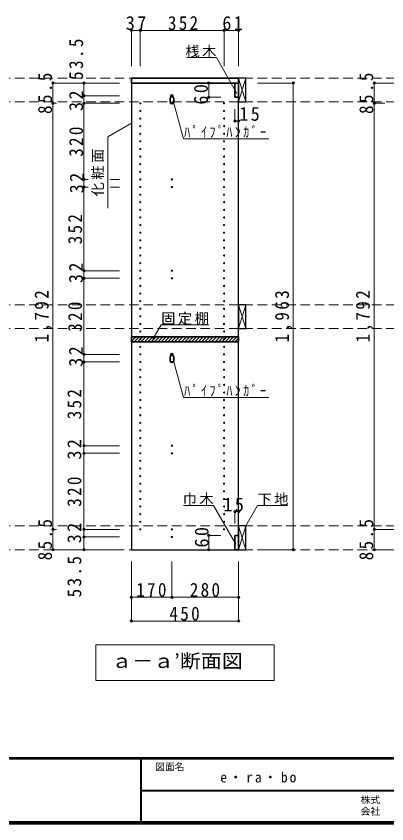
# Model space of a CAD drawing. Units: millimetres at full size, sheet at 1:20; details may follow other scales. Extents: x -3922 to 3878, y -2932 to 2722.
# Drawn here: x -546 to 1011, y -2864 to 533 of the extents above; entities that cross this region are included whole.
import ezdxf
from ezdxf.enums import TextEntityAlignment as Align

# ---------------------------------------------------------------- set-up
doc = ezdxf.new("R2010")
doc.units = ezdxf.units.MM
doc.header["$LTSCALE"] = 20
doc.header["$PDMODE"] = 32
doc.header["$PDSIZE"] = 10
doc.linetypes.add('DASHED2', pattern=[3, 2, -1])
for name, color, linetype, lineweight in [('0-2', 2, 'Continuous', 35), ('0-3_固定棚', 3, 'Continuous', 25), ('0-5_側板', 4, 'Continuous', 9), ('0-6_パイプハンガー', 4, 'Continuous', 9), ('0-7_桟木・巾木', 2, 'Continuous', 35), ('0-8', 7, 'Continuous', 18), ('0-A_文字', 7, 'Continuous', 18), ('0-B_寸法', 7, 'Continuous', 9), ('0-C_ハッチ', 4, 'Continuous', 9), ('F-1_枠', 6, 'Continuous', 40)]:
    doc.layers.add(name, color=color, linetype=linetype, lineweight=lineweight)
doc.layers.add('F-A_文字', color=7, linetype='Continuous')
doc.styles.add('ＭＳ ゴシック', font='')
doc.styles.get('ＭＳ ゴシック').set_extended_font_data('MS Gothic')

msp = doc.modelspace()

# ---------------------------------------------------------------- linework, layer by layer
at = {"layer": '0-2'}
for p, q in [((-61.67, 272.73), (388.33, 272.73)), ((388.33, 272.73), (388.33, 251.73))]:
    msp.add_line(p, q, dxfattribs=at)
msp.add_lwpolyline([(388.33, 251.73), (-61.67, 251.73), (-61.67, 272.73)], dxfattribs=at)
at = {"layer": '0-3_固定棚', "color": 2, "lineweight": 35}
for p, q in [((-61.67, -815.27), (388.33, -815.27)), ((-61.67, -815.27), (-61.67, -836.27)), ((388.33, -815.27), (388.33, -836.27)), ((-61.67, -836.27), (388.33, -836.27))]:
    msp.add_line(p, q, dxfattribs=at)
at = {"layer": '0-5_側板', "color": 3, "lineweight": 25}
for p, q in [((388.33, 251.73), (-61.67, 251.73)), ((388.33, -1711.27), (388.33, 251.73))]:
    msp.add_line(p, q, dxfattribs=at)
msp.add_lwpolyline([(-61.67, 251.73), (-61.67, -1711.27), (388.33, -1711.27)], dxfattribs=at)
at = {"layer": '0-5_側板'}
for centre in [(108.33, 198.23), (-24.67, 166.23), (-24.67, 134.23), (108.33, 166.23), (327.33, 166.23), (327.33, 134.23), (-24.67, 102.23), (327.33, 102.23), (-24.67, 70.23), (327.33, 70.23), (-24.67, 38.23), (327.33, 38.23), (-24.67, 6.23), (327.33, 6.23), (-24.67, -25.77), (327.33, -25.77), (-24.67, -57.77), (327.33, -57.77), (-24.67, -89.77), (327.33, -89.77), (-24.67, -121.77), (327.33, -121.77), (-24.67, -153.77), (108.33, -153.77), (327.33, -153.77), (-24.67, -185.77), (108.33, -185.77), (327.33, -185.77), (-24.67, -217.77), (327.33, -217.77), (-24.67, -249.77), (327.33, -249.77), (-24.67, -281.77), (327.33, -281.77), (-24.67, -313.77), (327.33, -313.77), (-24.67, -345.77), (327.33, -345.77), (-24.67, -377.77), (-24.67, -409.77), (327.33, -377.77), (327.33, -409.77), (-24.67, -441.77), (327.33, -441.77), (-24.67, -473.77), (327.33, -473.77), (-24.67, -505.77), (327.33, -505.77), (-24.67, -537.77), (108.33, -537.77), (327.33, -537.77), (-24.67, -569.77), (108.33, -569.77), (327.33, -569.77), (-24.67, -601.77), (327.33, -601.77), (-24.67, -633.77), (327.33, -633.77), (-24.67, -665.77), (327.33, -665.77), (-24.67, -697.77), (327.33, -697.77), (-24.67, -729.77), (327.33, -729.77), (-24.67, -761.77), (327.33, -761.77), (-24.67, -793.77), (327.33, -793.77), (-24.67, -825.77), (327.33, -825.77), (-24.67, -857.77), (327.33, -857.77), (-24.67, -889.77), (108.33, -889.77), (327.33, -889.77), (-24.67, -921.77), (108.33, -921.77), (327.33, -921.77), (-24.67, -953.77), (-24.67, -985.77), (327.33, -953.77), (327.33, -985.77), (-24.67, -1017.77), (327.33, -1017.77), (-24.67, -1049.77), (327.33, -1049.77), (-24.67, -1081.77), (327.33, -1081.77), (-24.67, -1113.77), (327.33, -1113.77), (-24.67, -1145.77), (327.33, -1145.77), (-24.67, -1177.77), (327.33, -1177.77), (-24.67, -1209.77), (327.33, -1209.77), (-24.67, -1241.77), (327.33, -1241.77), (-24.67, -1273.77), (108.33, -1273.77), (327.33, -1273.77), (-24.67, -1305.77), (108.33, -1305.77), (327.33, -1305.77), (-24.67, -1337.77), (327.33, -1337.77), (-24.67, -1369.77), (327.33, -1369.77), (-24.67, -1401.77), (327.33, -1401.77), (-24.67, -1433.77), (327.33, -1433.77), (-24.67, -1465.77), (327.33, -1465.77), (-24.67, -1497.77), (-24.67, -1529.77), (327.33, -1497.77), (327.33, -1529.77), (-24.67, -1561.77), (327.33, -1561.77), (-24.67, -1593.77), (327.33, -1593.77), (-24.67, -1625.77), (108.33, -1625.77), (327.33, -1625.77), (108.33, -1657.77)]:
    msp.add_circle(centre, 2.5, dxfattribs=at)
at = {"layer": '0-6_パイプハンガー', "color": 2, "lineweight": 35}
for p, q in [((100.83, 186.23), (100.83, 171.23)), ((115.83, 186.23), (115.83, 171.23)), ((100.83, -901.77), (100.83, -916.77)), ((115.83, -901.77), (115.83, -916.77))]:
    msp.add_line(p, q, dxfattribs=at)
for centre, start, end in [((108.33, 186.23), 0, 180), ((108.33, 171.23), 180, 0), ((108.33, -901.77), 0, 180), ((108.33, -916.77), 180, 0)]:
    msp.add_arc(centre, 7.5, start, end, dxfattribs=at)
at = {"layer": '0-6_パイプハンガー', "color": 7, "lineweight": 18}
for centre, radius, start, end in [((146.94, 184.72), 46.13, 162.96035, 178.115), ((108.33, 198.23), 5.5, 0, 180), ((69.73, 184.72), 46.13, 1.885, 17.03965), ((146.94, -903.28), 46.13, 162.96035, 178.115), ((108.33, -889.77), 5.5, 0, 180), ((69.73, -903.28), 46.13, 1.885, 17.03965)]:
    msp.add_arc(centre, radius, start, end, dxfattribs=at)
at = {"layer": '0-7_桟木・巾木'}
for p, q in [((388.33, 251.73), (373.33, 251.73)), ((373.33, 191.73), (373.33, 251.73)), ((388.33, 251.73), (388.33, 191.73)), ((373.33, -1651.27), (388.33, -1651.27)), ((388.33, -1651.27), (388.33, -1711.27))]:
    msp.add_line(p, q, dxfattribs=at)
for points in [[(388.33, 191.73), (376.84, 191.73), (373.33, 191.73)], [(388.33, -1711.27), (373.33, -1711.27), (373.33, -1651.27)]]:
    msp.add_lwpolyline(points, dxfattribs=at)
at = {"layer": '0-8', "color": 3, "lineweight": 25}
for p, q in [((388.33, 272.73), (388.33, 172.73)), ((418.33, 272.73), (388.33, 272.73)), ((418.33, 172.73), (418.33, 272.73)), ((388.33, 172.73), (418.33, 172.73)), ((388.33, -681.27), (388.33, -781.27)), ((418.33, -681.27), (388.33, -681.27)), ((418.33, -781.27), (418.33, -681.27)), ((388.33, -781.27), (418.33, -781.27)), ((388.33, -1611.27), (388.33, -1711.27)), ((418.33, -1611.27), (388.33, -1611.27)), ((418.33, -1711.27), (418.33, -1611.27)), ((388.33, -1711.27), (418.33, -1711.27))]:
    msp.add_line(p, q, dxfattribs=at)
at = {"layer": '0-8'}
for p, q in [((388.33, 172.73), (418.33, 272.73)), ((388.33, 272.73), (418.33, 172.73)), ((388.33, -781.27), (418.33, -681.27)), ((388.33, -681.27), (418.33, -781.27)), ((388.33, -1711.27), (418.33, -1611.27)), ((388.33, -1611.27), (418.33, -1711.27))]:
    msp.add_line(p, q, dxfattribs=at)
at = {"layer": '0-A_文字'}
for p, q in [((294.99, 358.32), (168.96, 358.32)), ((381.66, 208.2), (294.99, 358.32)), ((156.58, 16.23), (113.51, 176.97)), ((-61.67, 82.66), (-161.67, 24.93)), ((-161.67, -275.07), (-161.67, 24.93)), ((156.58, 16.23), (515.91, 16.23)), ((28.32, -826.33), (63.33, -765.68)), ((263.33, -765.68), (63.33, -765.68)), ((156.58, -1071.77), (113.51, -911.03)), ((156.58, -1071.77), (515.91, -1071.77)), ((418.33, -1611.27), (467.75, -1525.68)), ((467.75, -1525.68), (593.78, -1525.68)), ((538.33, -2111.27), (538.33, -2261.27)), ((-211.67, -2261.27), (538.33, -2261.27))]:
    msp.add_line(p, q, dxfattribs=at)
for points in [[(376.93, -1687.41), (283.56, -1525.68), (157.53, -1525.68)], [(538.33, -2111.27), (-211.67, -2111.27), (-211.67, -2261.27)]]:
    msp.add_lwpolyline(points, dxfattribs=at)
at = {"layer": '0-B_寸法', "color": 4}
for p, q in [((-61.67, 472.73), (-61.67, 322.73)), ((-61.67, 472.73), (388.33, 472.73)), ((-24.67, 472.73), (-24.67, 322.73)), ((327.33, 472.73), (327.33, 322.73)), ((388.33, 472.73), (388.33, 322.73)), ((-391.67, 251.73), (-391.67, -1711.27)), ((-391.67, 251.73), (-261.67, 251.73)), ((-261.67, 251.73), (-261.67, 198.23)), ((-111.67, 251.73), (-261.67, 251.73)), ((263.33, 251.73), (263.33, 191.73)), ((263.33, 251.73), (313.33, 251.73)), ((618.33, 251.73), (468.33, 251.73)), ((618.33, 251.73), (618.33, -1711.27)), ((958.33, 251.73), (958.33, -1711.27)), ((958.33, 251.73), (1088.33, 251.73)), ((-261.67, 198.23), (-261.67, 166.23)), ((-111.67, 198.23), (-261.67, 198.23)), ((263.33, 191.73), (313.33, 191.73)), ((-391.67, 166.23), (-376.65, 166.23)), ((-261.67, 166.23), (-261.67, -153.77)), ((-111.67, 166.23), (-261.67, 166.23)), ((373.33, 91.73), (373.33, 141.73)), ((388.33, 91.73), (388.33, 141.73)), ((958.33, 166.23), (1003.35, 166.23)), ((373.33, 91.73), (388.33, 91.73)), ((-261.67, -153.77), (-261.67, -185.77)), ((-243.17, -153.77), (-261.67, -153.77)), ((-111.67, -153.77), (-151.42, -153.77)), ((-261.67, -185.77), (-261.67, -537.77)), ((-243.17, -185.77), (-261.67, -185.77)), ((-111.67, -185.77), (-151.42, -185.77)), ((-261.67, -537.77), (-261.67, -569.77)), ((-111.67, -537.77), (-261.67, -537.77)), ((-261.67, -569.77), (-261.67, -889.77)), ((-111.67, -569.77), (-261.67, -569.77)), ((-261.67, -889.77), (-261.67, -921.77)), ((-111.67, -889.77), (-261.67, -889.77)), ((-111.67, -921.77), (-261.67, -921.77)), ((-261.67, -1273.77), (-261.67, -921.77)), ((-261.67, -1305.77), (-261.67, -1273.77)), ((-261.67, -1273.77), (-111.67, -1273.77)), ((-261.67, -1625.77), (-261.67, -1305.77)), ((-261.67, -1305.77), (-111.67, -1305.77)), ((373.33, -1551.27), (388.33, -1551.27)), ((373.33, -1551.27), (373.33, -1601.27)), ((388.33, -1551.27), (388.33, -1601.27)), ((-391.67, -1625.77), (-376.65, -1625.77)), ((-261.67, -1657.77), (-261.67, -1625.77)), ((-261.67, -1625.77), (-111.67, -1625.77)), ((958.33, -1625.77), (1088.33, -1625.77)), ((-261.67, -1711.27), (-261.67, -1657.77)), ((-261.67, -1657.77), (-111.67, -1657.77)), ((263.33, -1651.27), (263.33, -1711.27)), ((263.33, -1651.27), (313.33, -1651.27)), ((-391.67, -1711.27), (-261.67, -1711.27)), ((-261.67, -1711.27), (-111.67, -1711.27)), ((263.33, -1711.27), (313.33, -1711.27)), ((618.33, -1711.27), (468.33, -1711.27)), ((958.33, -1711.27), (1088.33, -1711.27)), ((-61.67, -2011.27), (-61.67, -1761.27)), ((108.33, -1911.27), (108.33, -1761.27)), ((388.33, -2011.27), (388.33, -1761.27)), ((-61.67, -1911.27), (388.33, -1911.27)), ((-61.67, -2011.27), (388.33, -2011.27))]:
    msp.add_line(p, q, dxfattribs=at)
at = {"layer": '0-B_寸法', "color": 4, "linetype": 'DASHED2'}
for p, q in [((3088.33, 272.73), (-2930.67, 272.73)), ((3088.33, 172.73), (-2930.67, 172.73)), ((3088.33, -681.27), (-2930.67, -681.27)), ((3088.33, -781.27), (-2930.67, -781.27)), ((3088.33, -1611.27), (-2930.67, -1611.27)), ((3088.33, -1711.27), (-2930.67, -1711.27))]:
    msp.add_line(p, q, dxfattribs=at)
at = {"layer": '0-B_寸法'}
for p in [(-61.67, 472.73), (-24.67, 472.73), (327.33, 472.73), (388.33, 472.73), (-391.67, 251.73), (-261.67, 251.73), (263.33, 251.73), (618.33, 251.73), (958.33, 251.73), (-391.67, 166.23), (-261.67, 198.23), (-261.67, 166.23), (263.33, 191.73), (958.33, 166.23), (373.33, 91.73), (388.33, 91.73), (-261.67, -153.77), (-261.67, -185.77), (-261.67, -537.77), (-261.67, -569.77), (-261.67, -889.77), (-261.67, -921.77), (-261.67, -1273.77), (-261.67, -1305.77), (373.33, -1551.27), (388.33, -1551.27), (-391.67, -1625.77), (-261.67, -1625.77), (958.33, -1625.77), (-261.67, -1657.77), (263.33, -1651.27), (-391.67, -1711.27), (-261.67, -1711.27), (263.33, -1711.27), (618.33, -1711.27), (958.33, -1711.27), (-61.67, -1911.27), (108.33, -1911.27), (388.33, -1911.27), (-61.67, -2011.27), (388.33, -2011.27)]:
    msp.add_point(p, dxfattribs=at)
at = {"layer": '0-C_ハッチ'}
for p, q in [((-61.67, -833.79), (-43.14, -815.27)), ((-61.67, -819.65), (-57.28, -815.27)), ((-50, -836.27), (-29, -815.27)), ((-35.86, -836.27), (-14.86, -815.27)), ((-21.71, -836.27), (-0.71, -815.27)), ((-7.57, -836.27), (13.43, -815.27)), ((6.57, -836.27), (27.57, -815.27)), ((20.71, -836.27), (41.71, -815.27)), ((34.86, -836.27), (55.86, -815.27)), ((49, -836.27), (70, -815.27)), ((63.14, -836.27), (84.14, -815.27)), ((77.28, -836.27), (98.28, -815.27)), ((91.42, -836.27), (112.42, -815.27)), ((105.57, -836.27), (126.57, -815.27)), ((119.71, -836.27), (140.71, -815.27)), ((133.85, -836.27), (154.85, -815.27)), ((147.99, -836.27), (168.99, -815.27)), ((162.13, -836.27), (183.13, -815.27)), ((176.28, -836.27), (197.28, -815.27)), ((190.42, -836.27), (211.42, -815.27)), ((204.56, -836.27), (225.56, -815.27)), ((218.7, -836.27), (239.7, -815.27)), ((232.85, -836.27), (253.85, -815.27)), ((246.99, -836.27), (267.99, -815.27)), ((261.13, -836.27), (282.13, -815.27)), ((275.27, -836.27), (296.27, -815.27)), ((289.41, -836.27), (310.41, -815.27)), ((303.56, -836.27), (324.56, -815.27)), ((317.7, -836.27), (338.7, -815.27)), ((331.84, -836.27), (352.84, -815.27)), ((345.98, -836.27), (366.98, -815.27)), ((360.12, -836.27), (381.12, -815.27)), ((374.27, -836.27), (388.33, -822.2))]:
    msp.add_line(p, q, dxfattribs=at)
at = {"layer": 'F-1_枠'}
for p, q in [((3877.97, -2587.71), (-3922.03, -2587.71)), ((3877.97, -2591.04), (-3922.03, -2591.04)), ((-22.03, -2591.04), (-22.03, -2857.71)), ((-22.03, -2724.37), (3871.3, -2724.38)), ((3877.97, -2857.71), (-3922.03, -2857.71)), ((3877.97, -2861.04), (-3922.03, -2861.04)), ((3877.97, -2864.37), (-3922.03, -2864.37))]:
    msp.add_line(p, q, dxfattribs=at)

# ---------------------------------------------------------------- texts
at = {"layer": '0-A_文字', "style": 'ＭＳ ゴシック', "width": 1.1}
msp.add_text('ａ－ａ’断面図', height=58.65, dxfattribs=at).set_placement((-146.67, -2226.27), align=Align.BOTTOM_LEFT)
at = {"layer": '0-A_文字', "char_height": 43.99, "attachment_point": 7, "style": 'ＭＳ ゴシック'}
for s, insert in [('\\T1.17;桟木', (164.99, 358.32)), ('\\T1.39;\\W0.85;ﾊﾟｲﾌﾟﾊﾝｶﾞｰ', (159.68, 21.7)), ('\\T1.17;固定棚', (63.33, -765.68)), ('\\T1.39;\\W0.85;ﾊﾟｲﾌﾟﾊﾝｶﾞｰ', (159.68, -1066.3)), ('\\T1.17;巾木', (153.56, -1525.68)), ('\\T1.17;下地', (467.75, -1525.68)), ('\\T1.28;\\W0.95;e・ra・bo', (311.3, -2691.04))]:
    msp.add_mtext(s, dxfattribs=dict(at, insert=insert))
at = {"layer": '0-A_文字', "insert": (-176.67, -225.07), "char_height": 43.99, "attachment_point": 7, "rotation": 90, "style": 'ＭＳ ゴシック'}
msp.add_mtext('\\T1.17;化粧面', dxfattribs=at)
at = {"layer": '0-B_寸法', "char_height": 58.65, "attachment_point": 7, "style": 'ＭＳ ゴシック'}
for s, insert in [('\\T1.27;\\W0.95;37', (-85.67, 473.94)), ('\\T1.27;\\W0.9;352', (91.33, 473.94)), ('\\T1.27;\\W0.95;61', (320.33, 473.94)), ('\\T1.27;\\W0.95;15', (391.23, 91.73)), ('\\T1.27;\\W0.95;15', (324.49, -1551.27)), ('\\T1.27;\\W0.9;170', (-41.67, -1910.06)), ('\\T1.27;\\W0.9;280', (183.33, -1910.06)), ('\\T1.27;\\W0.9;450', (97.79, -2010.06))]:
    msp.add_mtext(s, dxfattribs=dict(at, insert=insert))
at = {"layer": '0-B_寸法', "char_height": 58.65, "attachment_point": 7, "rotation": 90, "style": 'ＭＳ ゴシック'}
for s, insert in [('\\T1.28;\\W0.9;53.5', (-264.28, 264.81)), ('\\T1.28;\\W0.9;85.5', (-394.99, 121.48)), ('\\T1.28;\\W0.9;85.5', (955.01, 121.48)), ('\\T1.27;\\W0.95;60', (260.13, 160.86)), ('\\T1.27;\\W0.95;32', (-264.28, 134.1)), ('\\T1.27;\\W0.9;320', (-264.28, -58.77)), ('\\T1.27;\\W0.95;32', (-261.67, -212.27)), ('\\T1.27;\\W0.9;352', (-268.58, -426.77)), ('\\T1.27;\\W0.95;32', (-265.18, -589.89)), ('\\T1.28;\\W0.9;1,792', (-394.99, -839.77)), ('\\T1.28;\\W0.9;1,963', (615.01, -839.77)), ('\\T1.28;\\W0.9;1,792', (955.01, -839.77)), ('\\T1.27;\\W0.9;320', (-268.58, -794.77)), ('\\T1.27;\\W0.95;32', (-265.18, -941.89)), ('\\T1.27;\\W0.9;352', (-271.67, -1162.77)), ('\\T1.27;\\W0.95;32', (-271.67, -1332.27)), ('\\T1.27;\\W0.9;320', (-271.67, -1530.77)), ('\\T1.28;\\W0.9;85.5', (-394.99, -1756.02)), ('\\T1.28;\\W0.9;85.5', (955.01, -1756.02)), ('\\T1.27;\\W0.95;32', (-271.67, -1684.27)), ('\\T1.27;\\W0.95;60', (263.33, -1702.05)), ('\\T1.28;\\W0.9;53.5', (-271.67, -1911.84))]:
    msp.add_mtext(s, dxfattribs=dict(at, insert=insert))
at = {"layer": 'F-A_文字', "style": 'ＭＳ ゴシック'}
for s, p in [('図面名', (37.97, -2647.71)), ('株式', (901.3, -2787.04)), ('会社', (901.3, -2835.04))]:
    msp.add_text(s, height=29.33, dxfattribs=at).set_placement(p, align=Align.BOTTOM_LEFT)

doc.saveas('drawing.dxf')
